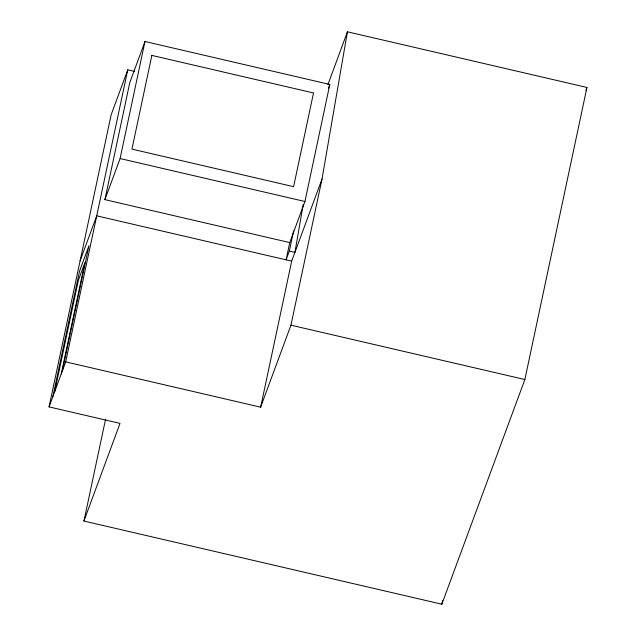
<?xml version="1.0" encoding="UTF-8"?>
<svg xmlns="http://www.w3.org/2000/svg" width="636" height="636" viewBox="0 0 636 636"><rect width="100%" height="100%" fill="white"/><g stroke="black" fill="none" stroke-linecap="round" stroke-linejoin="round"><path stroke-width="0.95" d="M303.181 204.561L294.921 252.373L289.324 251.069L286.073 259.878L289.746 242.586L304.93 201.501L329.814 84.453L144.976 41.507L129.792 82.593L104.908 199.64L289.746 242.586M83.928 521.043L120.021 423.385L49.052 406.897L65.691 361.876L260.641 407.175L290.946 325.179L321.991 179.137L347.431 31.8L586.948 87.45L524.867 379.525L441.829 604.2L83.928 521.043L105.584 419.156M49.052 406.897L111.133 114.822L127.757 69.841L134.522 71.407M52.867 396.578L79.492 271.286L88.945 245.719L62.312 371.011M54.712 391.577L78.371 280.285L84.866 262.692L61.215 373.984M65.691 361.876L127.757 69.841M104.908 199.64L120.093 158.547L144.976 41.507M289.324 251.069L293.617 230.884M260.641 407.175L291.685 261.134L321.991 179.137M441.829 604.2L442.656 600.32M80.096 260.855L96.728 215.835L291.685 261.134M327.906 84.636L347.431 31.8M328.446 88.142L329.814 84.453M585.915 90.24L586.948 87.45M120.093 158.547L304.93 201.501M290.946 325.179L524.867 379.525M151.861 55.404L131.946 149.118L293.601 186.674L313.516 92.967L151.861 55.404"/></g></svg>
